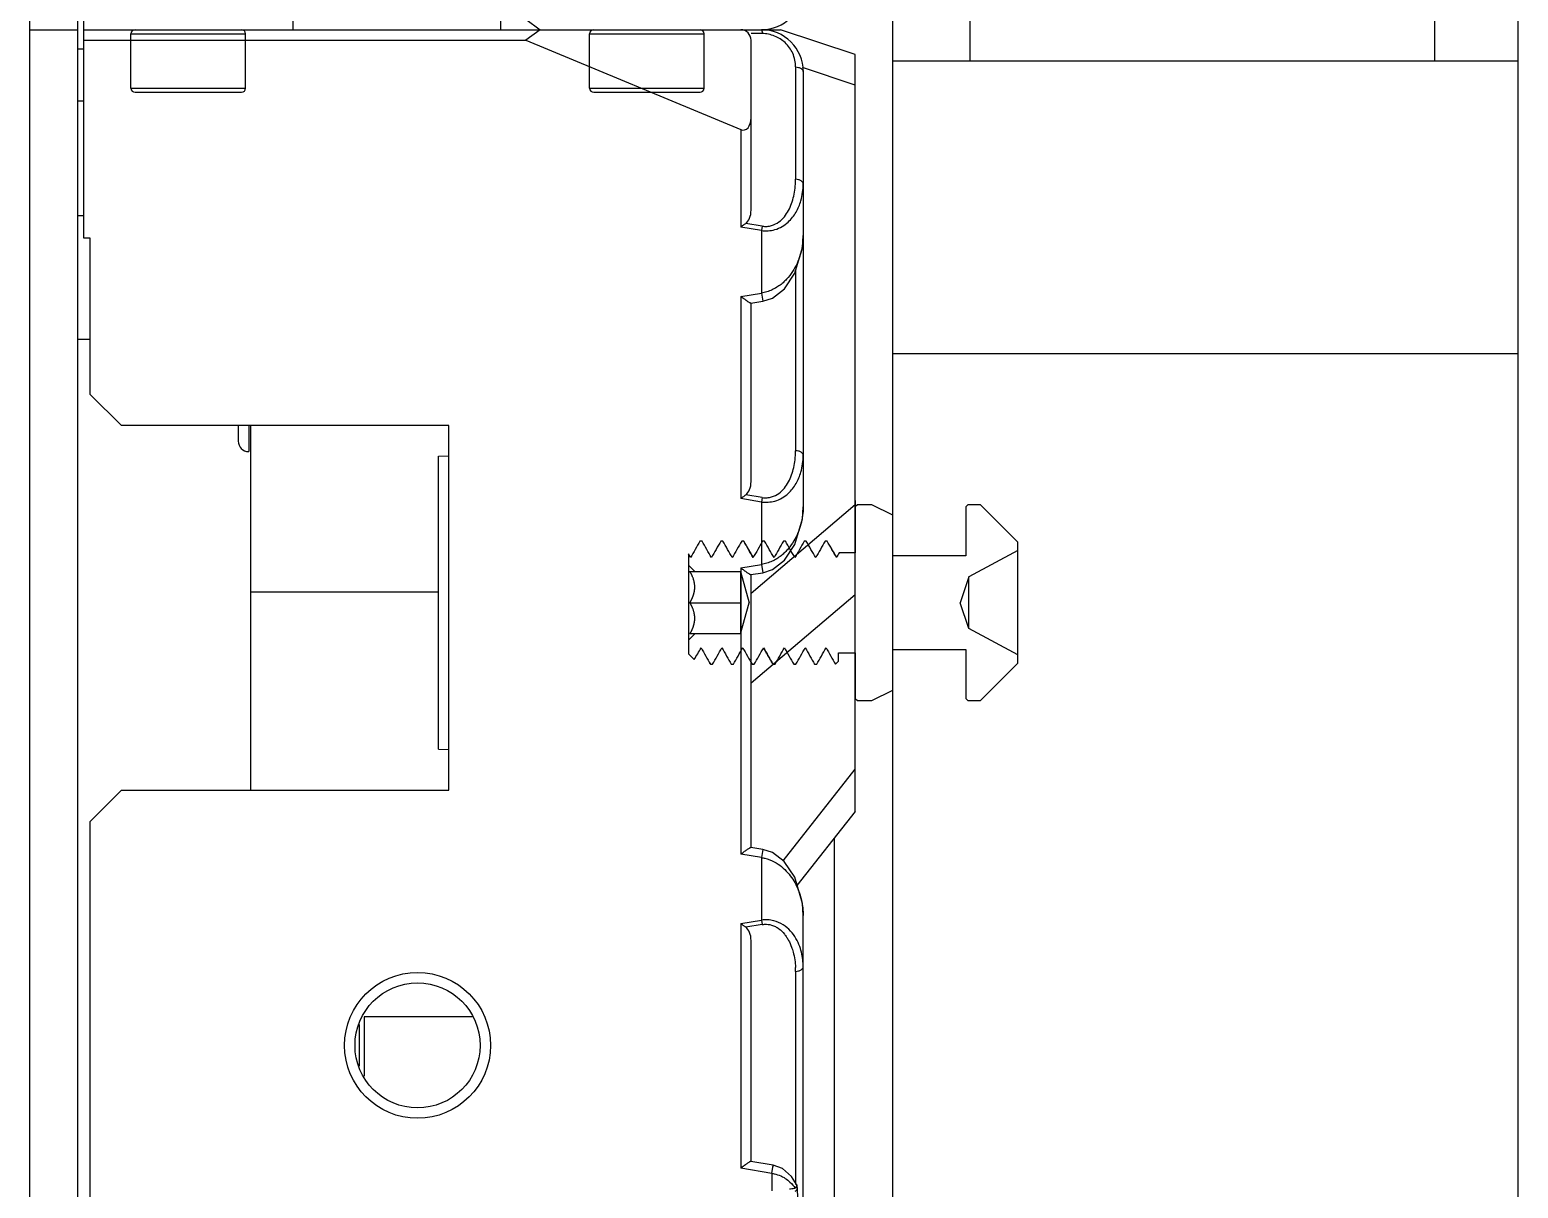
# Model space of a CAD drawing. Header units: millimetres. Extents: x 562 to 17351, y 2396 to 6995.
# Drawn here: x 15657.6 to 15729, y 5163.1 to 5218.7 of the extents above; entities that cross this region are included whole.
import ezdxf

# ---------------------------------------------------------------- set-up
doc = ezdxf.new("R2010")
doc.units = ezdxf.units.MM
for name, color, linetype in [('02___PRT_ALL_AXES', 7, 'Continuous'), ('_143577', 7, 'Continuous'), ('_88746', 7, 'Continuous')]:
    doc.layers.add(name, color=color, linetype=linetype)
doc.layers.add('1轮廓线', color=7, linetype='Continuous', lineweight=25)

# ---------------------------------------------------------------- blocks, each defined once
blk = doc.blocks.new('sdf')
at = {"color": 7, "linetype": 'Continuous'}
for p, q in [((25004.807, 8517.33), (25004.807, 8527.33)), ((25004.807, 8527.33), (25036.307, 8527.33)), ((25026.682, 8527.33), (25026.007, 8526.83)), ((25036.64, 8527.33), (25038.219, 8527.33)), ((25041.807, 8526.143), (25038.219, 8527.33)), ((25004.807, 8526.83), (25026.007, 8526.83)), ((25026.007, 8526.83), (25036.307, 8522.538)), ((25037.342, 8527.144), (25036.807, 8527.144)), ((25036.807, 8518.674), (25036.807, 8526.83)), ((25041.807, 8489.81), (25041.807, 8526.143)), ((25038.942, 8525.544), (25038.942, 8520.153)), ((25041.807, 8524.676), (25039.268, 8525.516)), ((25039.307, 8525.33), (25039.307, 8504.431)), ((25036.307, 8522.538), (25036.307, 8517.851)), ((25037.342, 8517.902), (25036.551, 8518.031)), ((25005.107, 8517.33), (25004.807, 8517.33)), ((25005.107, 8509.83), (25005.107, 8517.33)), ((25037.307, 8517.688), (25036.307, 8517.851)), ((25037.342, 8517.902), (25037.307, 8517.688)), ((25037.307, 8517.688), (25037.307, 8514.693)), ((25038.942, 8515.764), (25038.942, 8507.125)), ((25036.307, 8514.53), (25037.307, 8514.693)), ((25036.307, 8514.53), (25036.307, 8504.823)), ((25037.307, 8514.693), (25037.371, 8514.298)), ((25037.371, 8514.298), (25037.835, 8514.452)), ((25036.797, 8514.204), (25037.371, 8514.298)), ((25036.807, 8505.646), (25036.807, 8514.219)), ((25005.107, 8509.83), (25006.607, 8508.33)), ((25022.307, 8508.33), (25006.607, 8508.33)), ((25012.207, 8508.33), (25012.207, 8507.58)), ((25012.707, 8508.33), (25012.707, 8507.08)), ((25012.807, 8490.83), (25012.807, 8508.33)), ((25022.307, 8490.83), (25022.307, 8508.33)), ((25021.807, 8506.859), (25022.307, 8506.872)), ((25021.807, 8492.802), (25021.807, 8506.858)), ((25037.307, 8504.66), (25036.307, 8504.823)), ((25037.342, 8504.874), (25036.551, 8505.003)), ((25036.807, 8500.289), (25041.807, 8504.535)), ((25037.342, 8504.874), (25037.307, 8504.66)), ((25037.307, 8504.66), (25037.307, 8501.665)), ((25036.307, 8501.502), (25037.307, 8501.665)), ((25037.307, 8501.665), (25037.371, 8501.27)), ((25036.307, 8501.502), (25036.307, 8487.755)), ((25036.797, 8501.176), (25037.371, 8501.27)), ((25036.807, 8488.066), (25036.807, 8501.191)), ((25037.371, 8501.27), (25037.835, 8501.424)), ((25021.807, 8500.33), (25012.807, 8500.33)), ((25041.807, 8500.21), (25036.807, 8495.964)), ((25021.807, 8492.801), (25022.307, 8492.788)), ((25038.344, 8487.441), (25041.807, 8491.836)), ((25006.607, 8490.83), (25005.107, 8489.33)), ((25006.607, 8490.83), (25022.307, 8490.83)), ((25039.015, 8486.261), (25041.81, 8489.809)), ((25005.107, 8447.455), (25005.107, 8489.33)), ((25036.797, 8488.081), (25036.797, 8488.081)), ((25037.371, 8487.987), (25036.797, 8488.081)), ((25040.807, 8228.624), (25040.807, 8488.536)), ((25037.307, 8487.592), (25036.307, 8487.755)), ((25037.371, 8487.987), (25037.307, 8487.592)), ((25037.307, 8487.592), (25037.307, 8484.597)), ((25036.307, 8484.434), (25037.307, 8484.597)), ((25037.307, 8484.597), (25037.342, 8484.383)), ((25039.307, 8467.102), (25039.307, 8484.82)), ((25036.307, 8484.434), (25036.307, 8472.68)), ((25037.342, 8484.383), (25036.551, 8484.254)), ((25036.807, 8472.991), (25036.807, 8483.611)), ((25038.942, 8482.132), (25038.942, 8471.909)), ((25018.007, 8479.58), (25018.007, 8477.586)), ((25037.808, 8472.435), (25036.307, 8472.68)), ((25037.871, 8472.83), (25036.797, 8473.005)), ((25037.807, 8472.435), (25037.871, 8472.83)), ((25037.808, 8472.435), (25037.808, 8471.598)), ((25038.983, 8471.908), (25038.743, 8472.279)), ((25038.982, 8471.911), (25038.983, 8471.909)), ((25039.127, 8468.858), (25039.029, 8471.737)), ((25039.029, 8471.735), (25039.029, 8471.737)), ((25004.807, 8189.83), (25004.807, 8199.83)), ((25026.007, 8190.33), (25026.682, 8189.83)), ((25004.807, 8189.83), (25038.22, 8189.83)), ((25007.057, 8189.63), (25012.557, 8189.63)), ((25029.057, 8189.63), (25034.557, 8189.63)), ((25007.057, 8187.03), (25012.557, 8187.03)), ((25007.257, 8186.83), (25012.357, 8186.83)), ((25029.057, 8187.03), (25034.557, 8187.03)), ((25029.257, 8186.83), (25034.357, 8186.83))]:
    blk.add_line(p, q, dxfattribs=at)
for points in [[(25037.835, 8514.452), (25038.405, 8514.893), (25038.907, 8515.644), (25039.268, 8516.878), (25039.307, 8517.459)], [(25037.835, 8501.424), (25038.405, 8501.865), (25038.907, 8502.616), (25039.268, 8503.85), (25039.307, 8504.431)], [(25039.307, 8484.82), (25039.269, 8485.398), (25038.898, 8486.659), (25038.397, 8487.401), (25037.829, 8487.836), (25037.371, 8487.987)], [(25037.807, 8472.435), (25037.839, 8472.633), (25037.863, 8472.777), (25037.871, 8472.83)], [(25038.743, 8472.279), (25038.313, 8472.664), (25037.871, 8472.83)]]:
    blk.add_lwpolyline(points, dxfattribs=at)
for radius in [3.5, 3]:
    blk.add_circle((25020.807, 8478.58), radius, dxfattribs=at)
for centre, radius, start, end in [((25036.307, 8526.83), 0.5, 0, 89.99992), ((25037.307, 8525.33), 2, 0, 90.00002), ((25035.011, 8520.152), 3.93, 357.32819, 0.01004), ((25012.707, 8507.58), 0.5, 180, 270), ((25035.011, 8507.124), 3.93, 357.32819, 0.01004), ((25034.678, 8482.112), 4.264, 0.26974, 2.7434), ((25038.628, 8471.723), 0.4, 2.01046, 27.6283), ((25037.307, 8191.83), 2, 269.99999, 0), ((25007.257, 8189.63), 0.2, 90, 180), ((25012.357, 8189.63), 0.2, 0, 90), ((25029.257, 8189.63), 0.2, 90, 180), ((25034.357, 8189.63), 0.2, 0, 90), ((25007.257, 8187.03), 0.2, 180, 270), ((25012.357, 8187.03), 0.2, 270, 0), ((25029.257, 8187.03), 0.2, 180, 270), ((25034.357, 8187.03), 0.2, 270, 0)]:
    blk.add_arc(centre, radius, start, end, dxfattribs=at)
for centre, major_axis, ratio, start_param, end_param in [((25036.307, 8523.32), (-0.194, 0.801), 0.575257, -3.540963, -1.970166), ((25036.307, 8518.755), (-0.085, 0.787), 0.625869, -2.801209, -1.741638), ((25036.307, 8505.727), (-0.085, 0.787), 0.625869, -2.801209, -1.741638), ((25036.307, 8483.53), (0.085, 0.787), 0.625869, -1.399955, -0.340384)]:
    blk.add_ellipse(centre, major_axis=major_axis, ratio=ratio, start_param=start_param, end_param=end_param, dxfattribs=at)
for points, knots in [([(25037.307, 8527.33), (25037.31, 8527.329), (25037.316, 8527.32), (25037.321, 8527.302), (25037.328, 8527.274), (25037.331, 8527.253), (25037.332, 8527.241)], [0, 0, 0, 0, 0.106724, 0.306908, 0.606298, 1, 1, 1, 1]), ([(25037.332, 8527.241), (25037.333, 8527.234), (25037.337, 8527.201), (25037.34, 8527.169), (25037.342, 8527.144)], [0, 0, 0, 0, 0.223114, 1, 1, 1, 1]), ([(25038.435, 8526.71), (25038.363, 8526.776), (25038.203, 8526.896), (25037.936, 8527.034), (25037.645, 8527.123), (25037.443, 8527.144), (25037.342, 8527.144)], [0, 0, 0, 0, 0.245243, 0.495333, 0.747415, 1, 1, 1, 1]), ([(25038.804, 8526.198), (25038.762, 8526.293), (25038.656, 8526.478), (25038.515, 8526.638), (25038.435, 8526.71)], [0, 0, 0, 0, 0.492653, 1, 1, 1, 1]), ([(25038.942, 8525.544), (25038.942, 8525.655), (25038.918, 8525.879), (25038.85, 8526.094), (25038.804, 8526.198)], [0, 0, 0, 0, 0.49543, 1, 1, 1, 1]), ([(25038.942, 8525.544), (25038.988, 8525.542), (25039.057, 8525.531), (25039.144, 8525.504), (25039.201, 8525.478), (25039.247, 8525.445), (25039.289, 8525.4), (25039.307, 8525.357), (25039.307, 8525.33)], [0, 0, 0, 0, 0.305362, 0.455106, 0.593546, 0.716472, 0.824371, 1, 1, 1, 1]), ([(25038.748, 8518.988), (25038.834, 8519.223), (25038.907, 8519.553), (25038.933, 8519.886), (25038.937, 8519.969)], [0, 0, 0, 0, 0.748874, 1, 1, 1, 1]), ([(25039.307, 8519.939), (25039.307, 8519.966), (25039.289, 8520.009), (25039.247, 8520.054), (25039.201, 8520.087), (25039.144, 8520.113), (25039.057, 8520.14), (25038.988, 8520.151), (25038.942, 8520.153)], [0, 0, 0, 0, 0.175629, 0.283528, 0.406454, 0.544894, 0.694638, 1, 1, 1, 1]), ([(25039.194, 8519.122), (25039.233, 8519.255), (25039.289, 8519.525), (25039.307, 8519.801), (25039.307, 8519.939)], [0, 0, 0, 0, 0.499573, 1, 1, 1, 1]), ([(25037.794, 8517.936), (25037.916, 8517.973), (25038.145, 8518.086), (25038.414, 8518.347), (25038.609, 8518.655), (25038.707, 8518.876), (25038.748, 8518.988)], [0, 0, 0, 0, 0.259572, 0.509093, 0.755834, 1, 1, 1, 1]), ([(25038.583, 8518.1), (25038.66, 8518.17), (25038.8, 8518.321), (25039.025, 8518.655), (25039.14, 8518.934), (25039.194, 8519.122)], [0, 0, 0, 0, 0.25938, 0.510982, 1, 1, 1, 1]), ([(25036.551, 8518.031), (25036.545, 8518.026), (25036.52, 8518.008), (25036.495, 8517.99), (25036.476, 8517.976)], [0, 0, 0, 0, 0.244659, 1, 1, 1, 1]), ([(25037.95, 8517.737), (25038.071, 8517.771), (25038.298, 8517.871), (25038.495, 8518.02), (25038.583, 8518.1)], [0, 0, 0, 0, 0.513045, 1, 1, 1, 1]), ([(25036.476, 8517.976), (25036.463, 8517.966), (25036.406, 8517.924), (25036.349, 8517.883), (25036.307, 8517.851)], [0, 0, 0, 0, 0.245586, 1, 1, 1, 1]), ([(25037.307, 8517.688), (25037.415, 8517.677), (25037.632, 8517.673), (25037.847, 8517.708), (25037.95, 8517.737)], [0, 0, 0, 0, 0.505688, 1, 1, 1, 1]), ([(25039.307, 8517.459), (25039.307, 8517.32), (25039.288, 8517.038), (25039.175, 8516.476), (25038.947, 8515.926), (25038.643, 8515.497), (25038.429, 8515.267), (25038.247, 8515.105), (25038.042, 8514.961), (25037.814, 8514.84), (25037.567, 8514.747), (25037.394, 8514.707), (25037.307, 8514.693)], [0, 0, 0, 0, 0.113537, 0.2282, 0.464645, 0.589014, 0.65329, 0.719211, 0.786832, 0.856497, 0.927955, 1, 1, 1, 1]), ([(25037.342, 8517.902), (25037.417, 8517.89), (25037.571, 8517.885), (25037.722, 8517.914), (25037.794, 8517.936)], [0, 0, 0, 0, 0.503819, 1, 1, 1, 1]), ([(25036.697, 8514.25), (25036.668, 8514.268), (25036.607, 8514.309), (25036.477, 8514.403), (25036.376, 8514.478), (25036.307, 8514.53)], [0, 0, 0, 0, 0.212855, 0.460373, 1, 1, 1, 1]), ([(25036.797, 8514.204), (25036.791, 8514.203), (25036.778, 8514.207), (25036.756, 8514.216), (25036.728, 8514.231), (25036.708, 8514.243), (25036.697, 8514.25)], [0, 0, 0, 0, 0.142983, 0.362116, 0.651462, 1, 1, 1, 1]), ([(25038.748, 8505.96), (25038.834, 8506.195), (25038.907, 8506.525), (25038.933, 8506.857), (25038.937, 8506.941)], [0, 0, 0, 0, 0.748874, 1, 1, 1, 1]), ([(25039.307, 8506.911), (25039.307, 8506.938), (25039.289, 8506.981), (25039.247, 8507.026), (25039.201, 8507.059), (25039.144, 8507.085), (25039.057, 8507.112), (25038.988, 8507.123), (25038.942, 8507.125)], [0, 0, 0, 0, 0.175629, 0.283528, 0.406454, 0.544894, 0.694638, 1, 1, 1, 1]), ([(25039.194, 8506.094), (25039.233, 8506.226), (25039.289, 8506.497), (25039.307, 8506.773), (25039.307, 8506.911)], [0, 0, 0, 0, 0.499573, 1, 1, 1, 1]), ([(25037.794, 8504.908), (25037.916, 8504.945), (25038.145, 8505.058), (25038.414, 8505.319), (25038.609, 8505.627), (25038.707, 8505.848), (25038.748, 8505.96)], [0, 0, 0, 0, 0.259572, 0.509093, 0.755834, 1, 1, 1, 1]), ([(25038.583, 8505.072), (25038.66, 8505.142), (25038.8, 8505.293), (25039.025, 8505.627), (25039.14, 8505.906), (25039.194, 8506.094)], [0, 0, 0, 0, 0.25938, 0.510982, 1, 1, 1, 1]), ([(25036.476, 8504.948), (25036.463, 8504.938), (25036.406, 8504.896), (25036.349, 8504.854), (25036.307, 8504.823)], [0, 0, 0, 0, 0.245586, 1, 1, 1, 1]), ([(25036.551, 8505.003), (25036.545, 8504.998), (25036.52, 8504.98), (25036.495, 8504.962), (25036.476, 8504.948)], [0, 0, 0, 0, 0.244659, 1, 1, 1, 1]), ([(25037.307, 8504.66), (25037.415, 8504.649), (25037.632, 8504.645), (25037.847, 8504.68), (25037.95, 8504.709)], [0, 0, 0, 0, 0.505688, 1, 1, 1, 1]), ([(25037.342, 8504.874), (25037.417, 8504.862), (25037.571, 8504.856), (25037.722, 8504.886), (25037.794, 8504.908)], [0, 0, 0, 0, 0.503819, 1, 1, 1, 1]), ([(25037.95, 8504.709), (25038.071, 8504.743), (25038.298, 8504.843), (25038.495, 8504.992), (25038.583, 8505.072)], [0, 0, 0, 0, 0.513045, 1, 1, 1, 1]), ([(25039.307, 8504.431), (25039.307, 8504.291), (25039.288, 8504.01), (25039.175, 8503.448), (25038.947, 8502.898), (25038.643, 8502.469), (25038.429, 8502.239), (25038.247, 8502.077), (25038.042, 8501.932), (25037.814, 8501.812), (25037.567, 8501.719), (25037.394, 8501.679), (25037.307, 8501.665)], [0, 0, 0, 0, 0.113537, 0.2282, 0.464645, 0.589014, 0.65329, 0.719211, 0.786832, 0.856497, 0.927955, 1, 1, 1, 1]), ([(25036.307, 8501.502), (25036.358, 8501.464), (25036.433, 8501.408), (25036.532, 8501.336), (25036.601, 8501.286), (25036.665, 8501.242), (25036.719, 8501.208), (25036.758, 8501.186), (25036.783, 8501.177), (25036.793, 8501.176), (25036.797, 8501.176)], [0, 0, 0, 0, 0.32174, 0.476616, 0.622788, 0.754618, 0.866197, 0.950351, 0.979692, 1, 1, 1, 1]), ([(25036.307, 8487.755), (25036.358, 8487.793), (25036.433, 8487.849), (25036.532, 8487.921), (25036.601, 8487.971), (25036.665, 8488.014), (25036.719, 8488.049), (25036.758, 8488.071), (25036.783, 8488.08), (25036.793, 8488.081), (25036.797, 8488.081)], [0, 0, 0, 0, 0.321899, 0.476731, 0.622777, 0.754525, 0.866061, 0.950275, 0.979664, 1, 1, 1, 1]), ([(25037.307, 8487.592), (25037.361, 8487.584), (25037.572, 8487.544), (25037.777, 8487.467), (25037.92, 8487.393)], [0, 0, 0, 0, 0.252379, 1, 1, 1, 1]), ([(25037.92, 8487.393), (25038.165, 8487.264), (25038.485, 8486.991), (25038.807, 8486.563), (25038.994, 8486.229), (25039.135, 8485.884), (25039.234, 8485.533), (25039.294, 8485.178), (25039.307, 8484.939), (25039.307, 8484.82)], [0, 0, 0, 0, 0.27227, 0.400795, 0.525389, 0.646919, 0.765977, 0.883271, 1, 1, 1, 1]), ([(25037.892, 8484.563), (25037.798, 8484.587), (25037.602, 8484.617), (25037.405, 8484.61), (25037.307, 8484.597)], [0, 0, 0, 0, 0.49463, 1, 1, 1, 1]), ([(25039.141, 8483.327), (25039.092, 8483.46), (25038.97, 8483.724), (25038.708, 8484.086), (25038.35, 8484.392), (25038.052, 8484.523), (25037.892, 8484.563)], [0, 0, 0, 0, 0.234008, 0.47497, 0.728291, 1, 1, 1, 1]), ([(25036.476, 8484.309), (25036.462, 8484.319), (25036.406, 8484.36), (25036.349, 8484.402), (25036.307, 8484.434)], [0, 0, 0, 0, 0.245591, 1, 1, 1, 1]), ([(25036.551, 8484.254), (25036.545, 8484.258), (25036.52, 8484.277), (25036.495, 8484.295), (25036.476, 8484.309)], [0, 0, 0, 0, 0.244637, 1, 1, 1, 1]), ([(25037.342, 8484.383), (25037.379, 8484.388), (25037.529, 8484.403), (25037.683, 8484.386), (25037.791, 8484.355)], [0, 0, 0, 0, 0.25222, 1, 1, 1, 1]), ([(25037.791, 8484.355), (25037.855, 8484.337), (25037.976, 8484.287), (25038.192, 8484.151), (25038.37, 8483.974), (25038.513, 8483.777), (25038.634, 8483.573), (25038.707, 8483.41), (25038.748, 8483.299)], [0, 0, 0, 0, 0.134495, 0.265356, 0.516597, 0.639121, 0.760312, 1, 1, 1, 1]), ([(25038.748, 8483.299), (25038.777, 8483.221), (25038.878, 8482.901), (25038.925, 8482.566), (25038.937, 8482.316)], [0, 0, 0, 0, 0.250797, 1, 1, 1, 1]), ([(25039.307, 8482.346), (25039.307, 8482.429), (25039.294, 8482.761), (25039.226, 8483.092), (25039.141, 8483.327)], [0, 0, 0, 0, 0.250306, 1, 1, 1, 1]), ([(25038.942, 8482.132), (25038.988, 8482.134), (25039.057, 8482.144), (25039.144, 8482.171), (25039.201, 8482.198), (25039.247, 8482.231), (25039.289, 8482.276), (25039.307, 8482.319), (25039.307, 8482.346)], [0, 0, 0, 0, 0.305362, 0.455106, 0.593546, 0.716472, 0.824371, 1, 1, 1, 1]), ([(25036.797, 8473.005), (25036.793, 8473.006), (25036.782, 8473.004), (25036.766, 8472.999), (25036.745, 8472.989), (25036.711, 8472.971), (25036.662, 8472.94), (25036.6, 8472.896), (25036.532, 8472.846), (25036.459, 8472.792), (25036.383, 8472.736), (25036.332, 8472.699), (25036.307, 8472.68)], [0, 0, 0, 0, 0.020667, 0.050762, 0.089719, 0.136432, 0.248215, 0.379122, 0.524189, 0.678508, 0.838259, 1, 1, 1, 1]), ([(25037.807, 8472.435), (25037.843, 8472.43), (25037.986, 8472.403), (25038.127, 8472.36), (25038.226, 8472.317)], [0, 0, 0, 0, 0.252398, 1, 1, 1, 1]), ([(25038.226, 8472.317), (25038.258, 8472.303), (25038.38, 8472.244), (25038.493, 8472.168), (25038.571, 8472.105)], [0, 0, 0, 0, 0.256018, 1, 1, 1, 1]), ([(25038.571, 8472.105), (25038.606, 8472.076), (25038.737, 8471.961), (25038.852, 8471.828), (25038.927, 8471.723)], [0, 0, 0, 0, 0.258287, 1, 1, 1, 1]), ([(25038.927, 8471.723), (25038.906, 8471.718), (25038.812, 8471.699), (25038.718, 8471.684), (25038.645, 8471.674)], [0, 0, 0, 0, 0.22977, 1, 1, 1, 1]), ([(25038.983, 8471.907), (25038.99, 8471.895), (25038.997, 8471.867), (25038.987, 8471.82), (25038.966, 8471.77), (25038.942, 8471.738), (25038.927, 8471.723)], [0, 0, 0, 0, 0.196963, 0.417897, 0.690249, 1, 1, 1, 1]), ([(25038.927, 8471.588), (25038.943, 8471.598), (25038.971, 8471.618), (25039.004, 8471.655), (25039.024, 8471.694), (25039.029, 8471.722), (25039.029, 8471.735)], [0, 0, 0, 0, 0.293022, 0.553828, 0.785569, 1, 1, 1, 1])]:
    blk.add_open_spline(points, degree=3, knots=knots, dxfattribs=at)
at = {"layer": '02___PRT_ALL_AXES', "color": 7, "linetype": 'Continuous'}
for p, q in [((25014.832, 8530.63), (25014.832, 8527.33)), ((25024.782, 8530.63), (25024.782, 8527.33)), ((25007.057, 8187.03), (25007.057, 8189.63)), ((25012.557, 8187.03), (25012.557, 8189.63)), ((25029.057, 8187.03), (25029.057, 8189.63)), ((25034.557, 8187.03), (25034.557, 8189.63))]:
    blk.add_line(p, q, dxfattribs=at)
at = {"layer": '_143577', "color": 7, "linetype": 'Continuous'}
for p, q in [((25018.251, 8479.954), (25018.251, 8477.109)), ((25023.429, 8479.954), (25018.251, 8479.954))]:
    blk.add_line(p, q, dxfattribs=at)
at = {"layer": '_88746', "color": 7, "linetype": 'Continuous'}
for p, q in [((25002.207, 8189.83), (25002.207, 8527.33)), ((25002.207, 8527.33), (25004.507, 8527.33)), ((25004.507, 8189.83), (25004.507, 8527.33)), ((25004.807, 8526.4), (25004.507, 8526.4)), ((25004.807, 8523.9), (25004.507, 8523.9)), ((25004.807, 8518.4), (25004.507, 8518.4)), ((25005.107, 8512.455), (25004.507, 8512.455)), ((25002.207, 8189.83), (25004.507, 8189.83))]:
    blk.add_line(p, q, dxfattribs=at)
blk = doc.blocks.new('*U173')
blk.add_blockref('sdf', (-25022.008, -8361.98))
blk = doc.blocks.new('*U175')
at = {"color": 0, "linetype": 'ByBlock', "lineweight": -2, "transparency": 16777216}
for p in [(0, 1350), (0, 1012.5)]:
    blk.add_blockref('*U173', p, dxfattribs=at)
blk = doc.blocks.new('rdgx')
at = {"color": 114, "linetype": 'Continuous', "lineweight": -3, "true_color": 0x139b48}
for p, q in [((18120.099, 8185.248), (18120.099, 8868.748)), ((18124.099, 8857.748), (18124.099, 8867.748)), ((18150.099, 8857.748), (18120.099, 8857.748)), ((18150.099, 8185.248), (18150.099, 8857.748))]:
    blk.add_line(p, q, dxfattribs=at)
at = {"layer": '02___PRT_ALL_AXES', "color": 114, "linetype": 'Continuous', "lineweight": -3, "true_color": 0x139b48}
blk.add_line((18146.399, 8868.747), (18146.399, 8857.748), dxfattribs=at)
blk = doc.blocks.new('*U176')
blk.add_blockref('rdgx', (-18135.099, -8526.998))
blk = doc.blocks.new('*U177')
at = {"color": 0, "linetype": 'ByBlock', "lineweight": -2, "transparency": 16777216}
blk.add_blockref('*U176', (0, 675), dxfattribs=at)
blk = doc.blocks.new('sfb')
at = {"color": 114, "linetype": 'Continuous', "true_color": 0x139b48}
for p, q in [((18205.872, 10190.46), (18205.872, 10536.459)), ((18235.872, 10190.46), (18235.872, 10525.46)), ((18235.872, 10190.46), (18205.872, 10190.46))]:
    blk.add_line(p, q, dxfattribs=at)
blk = doc.blocks.new('tghb')
at = {"layer": '1轮廓线', "linetype": 'Continuous', "lineweight": 25}
for p, q in [((15734.972, 4007.733), (15734.972, 4005.233)), ((15727.172, 4005.733), (15728.972, 4007.533)), ((15728.972, 4007.533), (15729.572, 4007.533)), ((15729.572, 4007.533), (15729.672, 4007.433)), ((15729.672, 4007.433), (15729.672, 4005.083)), ((15733.172, 4007.033), (15734.172, 4007.533)), ((15733.172, 4005.083), (15733.172, 4007.033)), ((15734.172, 4007.533), (15734.872, 4007.533)), ((15734.872, 4007.533), (15734.972, 4007.433)), ((15727.172, 4005.333), (15727.172, 4005.733)), ((15736.322, 4005.783), (15736.322, 4005.783)), ((15736.322, 4005.783), (15736.422, 4005.783)), ((15736.422, 4005.783), (15736.422, 4005.783)), ((15737.322, 4005.783), (15737.323, 4005.784)), ((15737.322, 4005.783), (15737.422, 4005.783)), ((15737.422, 4005.782), (15737.422, 4005.783)), ((15738.322, 4005.783), (15738.322, 4005.782)), ((15738.322, 4005.783), (15738.422, 4005.783)), ((15738.422, 4005.783), (15738.422, 4005.783)), ((15739.322, 4005.783), (15739.322, 4005.783)), ((15739.322, 4005.783), (15739.422, 4005.783)), ((15739.422, 4005.783), (15739.422, 4005.783)), ((15740.322, 4005.783), (15740.322, 4005.783)), ((15740.322, 4005.783), (15740.422, 4005.783)), ((15740.422, 4005.783), (15740.422, 4005.783)), ((15741.322, 4005.783), (15741.322, 4005.783)), ((15741.322, 4005.783), (15741.422, 4005.783)), ((15741.422, 4005.783), (15741.422, 4005.783)), ((15742.322, 4005.783), (15742.322, 4005.783)), ((15742.322, 4005.783), (15742.422, 4005.783)), ((15742.422, 4005.783), (15742.422, 4005.783)), ((15727.172, 4003.723), (15727.172, 4005.333)), ((15729.672, 4005.083), (15733.172, 4005.083)), ((15734.972, 4005.233), (15735.74, 4005.233)), ((15735.74, 4005.233), (15735.74, 4005.233)), ((15735.872, 4005.003), (15735.872, 4005.003)), ((15736.872, 4005.003), (15736.872, 4005.003)), ((15737.872, 4005.003), (15737.872, 4005.003)), ((15738.872, 4005.003), (15738.872, 4005.003)), ((15739.872, 4005.003), (15739.872, 4005.003)), ((15740.872, 4005.003), (15740.872, 4005.003)), ((15741.872, 4005.003), (15741.872, 4005.003)), ((15742.872, 4005.003), (15742.872, 4005.003)), ((15742.972, 4005.177), (15742.972, 4005.177)), ((15742.972, 4005.177), (15742.972, 4004.633)), ((15742.672, 4004.333), (15740.472, 4004.333)), ((15740.472, 4004.333), (15740.472, 4001.333)), ((15742.972, 4004.633), (15742.672, 4004.333)), ((15742.972, 4004.633), (15742.972, 4001.033)), ((15727.172, 4002.233), (15727.172, 4003.433)), ((15729.531, 4001.587), (15729.531, 4004.079)), ((15742.904, 4002.833), (15740.472, 4002.833)), ((15727.172, 4000.333), (15727.172, 4001.943)), ((15740.472, 4001.333), (15742.672, 4001.333)), ((15742.672, 4001.333), (15742.972, 4001.033)), ((15729.672, 4000.583), (15729.672, 3998.233)), ((15733.172, 4000.583), (15729.672, 4000.583)), ((15733.172, 3998.633), (15733.172, 4000.583)), ((15736.372, 4000.662), (15736.372, 4000.662)), ((15737.372, 4000.663), (15737.372, 4000.663)), ((15738.372, 4000.662), (15738.372, 4000.662)), ((15739.372, 4000.663), (15739.372, 4000.663)), ((15740.372, 4000.662), (15740.372, 4000.662)), ((15741.372, 4000.662), (15741.372, 4000.662)), ((15742.372, 4000.662), (15742.372, 4000.662)), ((15742.972, 4001.033), (15742.972, 4000.383)), ((15727.172, 3999.933), (15727.172, 4000.333)), ((15728.972, 3998.133), (15727.172, 3999.933)), ((15735.772, 4000.433), (15734.972, 4000.433)), ((15734.972, 4000.433), (15734.972, 3998.233)), ((15735.772, 4000.033), (15735.772, 4000.433)), ((15735.922, 3999.883), (15735.772, 4000.033)), ((15735.922, 3999.883), (15735.922, 3999.883)), ((15736.823, 3999.883), (15736.822, 3999.883)), ((15736.922, 3999.883), (15736.822, 3999.883)), ((15736.922, 3999.883), (15736.922, 3999.883)), ((15737.822, 3999.883), (15737.822, 3999.883)), ((15737.922, 3999.883), (15737.822, 3999.883)), ((15737.922, 3999.883), (15737.922, 3999.882)), ((15738.823, 3999.882), (15738.822, 3999.883)), ((15738.922, 3999.883), (15738.822, 3999.883)), ((15738.922, 3999.883), (15738.922, 3999.884)), ((15739.822, 3999.884), (15739.822, 3999.883)), ((15739.922, 3999.883), (15739.822, 3999.883)), ((15739.922, 3999.883), (15739.922, 3999.883)), ((15740.822, 3999.883), (15740.822, 3999.883)), ((15740.922, 3999.883), (15740.822, 3999.883)), ((15740.922, 3999.883), (15740.922, 3999.883)), ((15741.822, 3999.883), (15741.822, 3999.883)), ((15741.922, 3999.883), (15741.822, 3999.883)), ((15741.922, 3999.883), (15741.922, 3999.883)), ((15742.972, 4000.383), (15742.694, 4000.105)), ((15742.694, 4000.105), (15742.694, 4000.105)), ((15734.172, 3998.133), (15733.172, 3998.633)), ((15729.572, 3998.133), (15728.972, 3998.133)), ((15729.672, 3998.233), (15729.572, 3998.133)), ((15734.872, 3998.133), (15734.172, 3998.133)), ((15734.972, 3998.233), (15734.872, 3998.133))]:
    blk.add_line(p, q, dxfattribs=at)
at = {"layer": '1轮廓线'}
for p, q in [((15727.172, 4005.333), (15729.531, 4004.079)), ((15740.472, 4004.333), (15740.07, 4002.833)), ((15729.531, 4004.079), (15729.944, 4002.833)), ((15729.531, 4001.587), (15729.944, 4002.833)), ((15740.472, 4001.333), (15740.07, 4002.833)), ((15727.172, 4000.333), (15729.531, 4001.587))]:
    blk.add_line(p, q, dxfattribs=at)
at = {"layer": '1轮廓线', "linetype": 'Continuous', "lineweight": 25}
for points, degree in [([(15736.199, 4005.569), (15736.034, 4005.288), (15735.87, 4005.008)], 2), ([(15735.872, 4005.003), (15736.022, 4005.263), (15736.172, 4005.523), (15736.322, 4005.783)], 3), ([(15736.422, 4005.783), (15736.572, 4005.523), (15736.722, 4005.263), (15736.872, 4005.003)], 3), ([(15736.872, 4005.003), (15737.022, 4005.263), (15737.173, 4005.523), (15737.323, 4005.784)], 3), ([(15737.296, 4005.742), (15737.305, 4005.769), (15737.313, 4005.783), (15737.322, 4005.783)], 3), ([(15737.422, 4005.782), (15737.572, 4005.522), (15737.722, 4005.263), (15737.872, 4005.003)], 3), ([(15737.872, 4005.003), (15738.022, 4005.263), (15738.172, 4005.522), (15738.322, 4005.782)], 3), ([(15738.295, 4005.74), (15738.304, 4005.769), (15738.313, 4005.783), (15738.322, 4005.783)], 3), ([(15738.422, 4005.783), (15738.572, 4005.523), (15738.722, 4005.263), (15738.872, 4005.003)], 3), ([(15738.872, 4005.003), (15739.022, 4005.263), (15739.172, 4005.523), (15739.322, 4005.783)], 3), ([(15739.295, 4005.741), (15739.304, 4005.769), (15739.313, 4005.783), (15739.322, 4005.783)], 3), ([(15739.422, 4005.783), (15739.572, 4005.523), (15739.722, 4005.263), (15739.872, 4005.003)], 3), ([(15740.297, 4005.741), (15740.083, 4005.374), (15739.869, 4005.009)], 2), ([(15739.872, 4005.003), (15740.022, 4005.263), (15740.172, 4005.523), (15740.322, 4005.783)], 3), ([(15740.294, 4005.736), (15740.303, 4005.767), (15740.313, 4005.783), (15740.322, 4005.783)], 3), ([(15740.422, 4005.783), (15740.572, 4005.523), (15740.722, 4005.263), (15740.872, 4005.003)], 3), ([(15740.872, 4005.003), (15741.022, 4005.263), (15741.172, 4005.523), (15741.322, 4005.783)], 3), ([(15741.296, 4005.742), (15741.305, 4005.769), (15741.313, 4005.783), (15741.322, 4005.783)], 3), ([(15741.422, 4005.783), (15741.572, 4005.523), (15741.722, 4005.263), (15741.872, 4005.003)], 3), ([(15741.872, 4005.003), (15742.022, 4005.263), (15742.172, 4005.523), (15742.322, 4005.783)], 3), ([(15742.422, 4005.783), (15742.572, 4005.523), (15742.722, 4005.263), (15742.872, 4005.003)], 3), ([(15735.74, 4005.233), (15735.784, 4005.156), (15735.828, 4005.08), (15735.872, 4005.003)], 3), ([(15742.872, 4005.003), (15742.906, 4005.061), (15742.939, 4005.119), (15742.972, 4005.177)], 3), ([(15742.672, 4001.333), (15742.672, 4001.333), (15742.786, 4001.333), (15742.904, 4001.333)], 2), ([(15736.372, 4000.662), (15736.222, 4000.403), (15736.072, 4000.143), (15735.922, 3999.883)], 3), ([(15736.823, 3999.883), (15736.672, 4000.143), (15736.522, 4000.402), (15736.372, 4000.662)], 3), ([(15737.372, 4000.663), (15737.222, 4000.403), (15737.072, 4000.143), (15736.922, 3999.883)], 3), ([(15737.822, 3999.883), (15737.672, 4000.143), (15737.522, 4000.403), (15737.372, 4000.663)], 3), ([(15738.372, 4000.662), (15738.222, 4000.402), (15738.072, 4000.142), (15737.922, 3999.882)], 3), ([(15738.823, 3999.882), (15738.673, 4000.142), (15738.522, 4000.402), (15738.372, 4000.662)], 3), ([(15739.372, 4000.663), (15739.222, 4000.403), (15739.072, 4000.143), (15738.922, 3999.884)], 3), ([(15738.944, 3999.914), (15739.16, 4000.285), (15739.377, 4000.655)], 2), ([(15739.822, 3999.884), (15739.672, 4000.143), (15739.522, 4000.403), (15739.372, 4000.663)], 3), ([(15740.372, 4000.662), (15740.222, 4000.402), (15740.072, 4000.143), (15739.922, 3999.883)], 3), ([(15740.822, 3999.883), (15740.672, 4000.143), (15740.522, 4000.403), (15740.372, 4000.662)], 3), ([(15741.372, 4000.662), (15741.222, 4000.402), (15741.072, 4000.143), (15740.922, 3999.883)], 3), ([(15741.822, 3999.883), (15741.672, 4000.143), (15741.522, 4000.402), (15741.372, 4000.662)], 3), ([(15742.372, 4000.662), (15742.222, 4000.402), (15742.072, 4000.143), (15741.922, 3999.883)], 3), ([(15742.694, 4000.105), (15742.587, 4000.291), (15742.48, 4000.476), (15742.372, 4000.662)], 3), ([(15736.922, 3999.883), (15736.931, 3999.883), (15736.94, 3999.898), (15736.949, 3999.926)], 3), ([(15737.949, 3999.924), (15737.94, 3999.897), (15737.931, 3999.883), (15737.922, 3999.883)], 3)]:
    blk.add_open_spline(points, degree=degree, dxfattribs=at)
for points, degree, knots in [([(15742.972, 4004.333), (15742.786, 4004.333), (15742.672, 4004.333), (15742.672, 4004.333)], 2, [0, 0, 0, 0.500069, 1, 1, 1]), ([(15742.904, 4002.833), (15742.785, 4003.039), (15742.728, 4003.224), (15742.672, 4003.406), (15742.672, 4003.758), (15742.785, 4004.127), (15742.904, 4004.333)], 2, [0, 0, 0, 0.25, 0.25, 0.5, 0.75, 1, 1, 1]), ([(15727.172, 4003.433), (15727.172, 4003.433), (15727.172, 4003.458), (15727.172, 4003.479), (15727.172, 4003.552), (15727.172, 4003.603), (15727.172, 4003.658), (15727.172, 4003.723)], 2, [0, 0, 0, 0.25, 0.25, 0.5, 0.75, 0.75, 1, 1, 1]), ([(15742.904, 4001.333), (15742.785, 4001.539), (15742.728, 4001.724), (15742.672, 4001.906), (15742.672, 4002.258), (15742.785, 4002.627), (15742.904, 4002.833)], 2, [0, 0, 0, 0.25, 0.25, 0.5, 0.75, 1, 1, 1]), ([(15727.172, 4001.943), (15727.172, 4002.007), (15727.172, 4002.063), (15727.172, 4002.111), (15727.172, 4002.185), (15727.172, 4002.208), (15727.172, 4002.233), (15727.172, 4002.233)], 2, [0, 0, 0, 0.250039, 0.250039, 0.500079, 0.750118, 0.750118, 1, 1, 1]), ([(15738.947, 3999.919), (15738.946, 3999.916), (15738.945, 3999.914), (15738.937, 3999.893), (15738.93, 3999.883), (15738.922, 3999.883)], 3, [0, 0, 0, 0, 0.097677, 0.097677, 1, 1, 1, 1]), ([(15741.922, 3999.883), (15741.931, 3999.883), (15741.939, 3999.895), (15741.948, 3999.922), (15741.949, 3999.925), (15741.95, 3999.927)], 3, [0, 0, 0, 0, 0.90212, 0.90212, 1, 1, 1, 1])]:
    blk.add_open_spline(points, degree=degree, knots=knots, dxfattribs=at)
blk = doc.blocks.new('*U182')
at = {"xscale": -1}
blk.add_blockref('tghb', (15735.072, -3692.933), dxfattribs=at)
blk = doc.blocks.new('*U183')
at = {"color": 0, "linetype": 'ByBlock', "lineweight": -2, "transparency": 16777216}
blk.add_blockref('*U182', (0, 675), dxfattribs=at)

msp = doc.modelspace()

# ---------------------------------------------------------------- block references
for name, p in [('*U175', (15677.399, 4040.867)), ('*U183', (15697.097, 4206.317))]:
    msp.add_blockref(name, p)
at = {"xscale": -1}
for name, p in [('sfb', (33934.869, -4987.275)), ('*U177', (15713.997, 4211.467))]:
    msp.add_blockref(name, p, dxfattribs=at)

doc.saveas('drawing.dxf')
